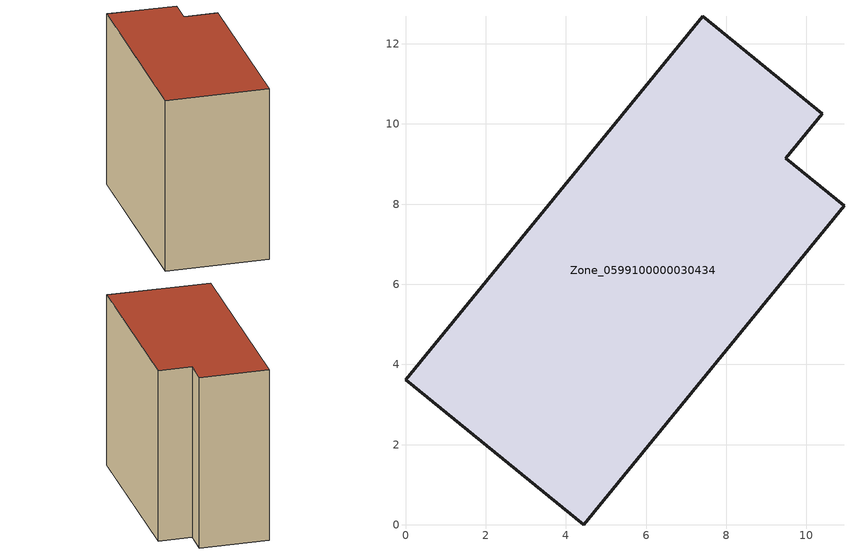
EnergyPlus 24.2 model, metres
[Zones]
Zone_0599100000030434
 floor ground (C_G): 0,3.61 7.42,12.69 10.4,10.26 9.49,9.14 10.94,7.96 4.45,0 z0
 wall outside (C_F): 4.45,0 10.94,7.96 9.49,9.14 10.4,10.26 7.42,12.69 0,3.61 4.45,0 z0:9.88
 roof outside (C_R): 7.42,12.69 0,3.61 4.45,0 10.94,7.96 9.49,9.14 10.4,10.26 z9.88
[BUILDING]
Pand.0599100000030434: North Axis=0; Terrain=City; Loads Convergence Tolerance Value=0.04; Temperature Convergence Tolerance Value=0.4; Solar Distribution=FullExterior; Maximum Number of Warmup Days=25; Minimum Number of Warmup Days=1
[Site:Location]
Rotterdam.The.Hague.AP_ZH_NLD Design_Conditions: Latitude=51.96; Longitude=4.45; Time Zone=1; Elevation=-4.5
[SITE:GROUNDTEMPERATURE:BUILDINGSURFACE]
18, 18, 18, 18, 18, 18, 18, 18, 18, 18, 18, 18
[MATERIAL] Thermal Absorptance=0.9; Solar Absorptance=0.7; Visible Absorptance=0.7
Name | Roughness | Thickness | Conductivity | Density | Specific Heat
G.TI.1946 | MediumSmooth | 0.15 | 1 | 540 | 1210
F.TI.1946 | Rough | 0.3 | 0.857143 | 1920 | 840
R.TI.1946 | MediumRough | 0.2 | 0.1 | 1500 | 1000
[CONSTRUCTION]
C_G: G.TI.1946
C_F: F.TI.1946
C_R: R.TI.1946
[ZONE]
Zone_0599100000030434: Type=1; Multiplier=1; Ceiling Height=Autocalculate; Volume=Autocalculate; Floor Area=autocalculate; Part of Total Floor Area=Yes
[ZONEINFILTRATION:DESIGNFLOWRATE]
Infil_Zone_0599100000030434: Zone or ZoneList or Space or SpaceList=Zone_0599100000030434; Schedule=AlwaysOn; Design Flow Rate Calculation Method=Flow/Area; Flow Rate per Floor Area=0.003; Constant Term Coefficient=1; Temperature Term Coefficient=0; Velocity Term Coefficient=0; Velocity Squared Term Coefficient=0
[HVACTEMPLATE:ZONE:IDEALLOADSAIRSYSTEM]
Zone_0599100000030434: Maximum Heating Supply Air Temperature=50; Minimum Cooling Supply Air Temperature=13; Maximum Heating Supply Air Humidity Ratio=0.0156; Minimum Cooling Supply Air Humidity Ratio=0.0077; Heating Limit=NoLimit; Cooling Limit=NoLimit; Dehumidification Control Type=ConstantSensibleHeatRatio; Cooling Sensible Heat Ratio=0.7; Dehumidification Setpoint=60; Humidification Control Type=None; Humidification Setpoint=30; Outdoor Air Method=None; Outdoor Air Flow Rate per Person=0.00944; Outdoor Air Flow Rate per Zone Floor Area=0; Outdoor Air Flow Rate per Zone=0; Demand Controlled Ventilation Type=None; Outdoor Air Economizer Type=NoEconomizer; Heat Recovery Type=None; Sensible Heat Recovery Effectiveness=0.7; Latent Heat Recovery Effectiveness=0.65
[ZONECONTROL:THERMOSTAT]
ThermostatControl_Zone_0599100000030434: Zone or ZoneList=Zone_0599100000030434; Control Type Schedule=DualSetpointControlType; Control 1=Thermostat_Zone_0599100000030434; Temperature Difference Between Cutout And Setpoint=0
[THERMOSTATSETPOINT:DUALSETPOINT]
Thermostat_Zone_0599100000030434: Heating Setpoint Temperature Schedule=HeatingSetpoint_Zone_0599100000030434; Cooling Setpoint Temperature Schedule=CoolingSetpoint_Zone_0599100000030434
[SCHEDULE:COMPACT]
HeatingSetpoint_Zone_0599100000030434: Through: 12/31, For: AllDays, Until: 24:00, 21
CoolingSetpoint_Zone_0599100000030434: Through: 12/31, For: AllDays, Until: 24:00, 24
DualSetpointControlType: Through: 12/31, For: AllDays, Until: 24:00, 4
AlwaysOn: Through: 12/31, For: AllDays, Until: 24:00, 1
